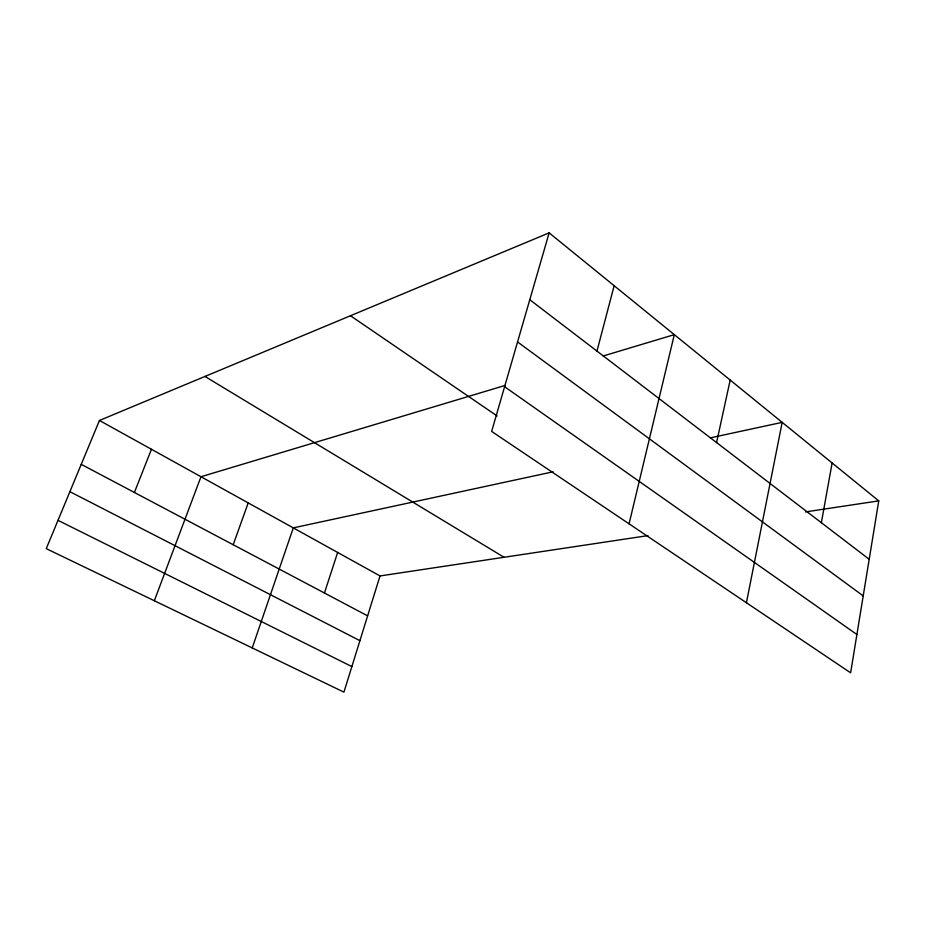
<?xml version="1.0" encoding="UTF-8"?>
<svg xmlns="http://www.w3.org/2000/svg" width="925" height="925" viewBox="0 0 925 925"><rect width="100%" height="100%" fill="white"/><g stroke="black" fill="none" stroke-linecap="round" stroke-linejoin="round"><path stroke-width="1.39" d="M878.75 500.887L850.63 672.822L491.649 431.42L549.149 232.857L878.75 500.887L805.502 511.907M821.365 522.706L832.118 462.974M746.417 602.742L782.18 422.355L710.365 437.86M716.574 442.566L730.183 380.071M629.069 523.839L674.313 334.642L603.204 355.986M596.96 351.084L614.154 285.709M647.962 535.621L380.025 575.94L343.927 692.143L46.25 548.641L99.449 420.47L549.149 232.857M324.444 593.006L337.648 552.456M252.236 647.939L293.294 527.874L553.173 471.785M233.204 544.744L248.212 502.899M154.336 600.741L200.979 476.733L505.154 385.424M134.391 492.47L151.457 449.284M57.997 520.336L351.87 666.59M69.895 491.684L359.917 640.655M81.238 464.35L367.63 615.853M99.449 420.47L380.025 575.94M204.968 376.452L504.056 557.278M350.494 315.737L497.13 415.972M504.599 386.708L856.897 634.504M517.561 341.949L863.21 595.908M529.794 299.723L869.199 559.29"/></g></svg>
